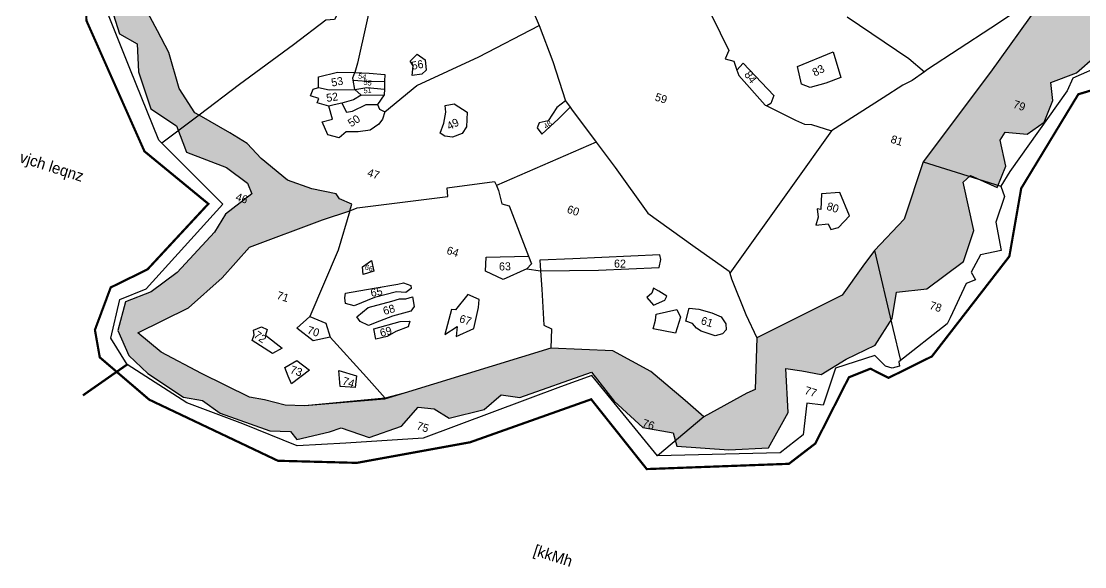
# Model space of a CAD drawing. Header units: metres. Extents: x 324836 to 329602, y 1812541 to 1817315.
# Drawn here: x 325254 to 327734, y 1813161 to 1814434 of the extents above; entities that cross this region are included whole.
import ezdxf
from ezdxf.enums import TextEntityAlignment as Align

# ---------------------------------------------------------------- set-up
doc = ezdxf.new("R2010")
doc.units = ezdxf.units.M
doc.header["$MEASUREMENT"] = 0
doc.linetypes.add('DASHDOT', pattern=[1, 0.5, -0.25, 0, -0.25])
doc.linetypes.add('DIVIDE', pattern=[31.75, 12.7, -6.35, 0, -6.35, 0, -6.35])
for name, color, linetype in [('POLY_HATCH', 12, 'Continuous'), ('POLY_PARCEL', 6, 'Continuous'), ('POLY_WATER', 4, 'Continuous'), ('TEXT_MAPOUT', 7, 'Continuous'), ('TEXT_PARCEL', 7, 'Continuous'), ('V_BOUND_STREAM_LINE', 7, 'DASHDOT'), ('V_DIVIDE_LINE', 7, 'DIVIDE')]:
    doc.layers.add(name, color=color, linetype=linetype)
doc.styles.add('TEXT_MAP', font='', dxfattribs={"height": 0.5})
doc.styles.get('TEXT_MAP').set_extended_font_data('Kruti Dev 050')

# ---------------------------------------------------------------- blocks, each defined once
blk = doc.blocks.new('ff')
at = {"layer": 'POLY_HATCH'}
h = blk.add_hatch(dxfattribs=at)
h.set_pattern_fill('ZIGZAG', color=256, scale=25, angle=45, style=0)
h.set_pattern_definition([(45, (3158.3107, 8033.7145), (3e-16, 4.419417), [3.125, -3.125]), (135, (3160.5204, 8035.9242), (-4.419417, 6e-16), [3.125, -3.125])])
h.paths.add_polyline_path([(3448.64, 8249.79), (3442.99, 8248.17), (3436.6, 8249.69), (3430.06, 8247.87), (3424.28, 8249.24), (3421.55, 8247.26), (3418.51, 8246.5), (3413.03, 8247.11), (3411.51, 8251.97), (3412.42, 8258.96), (3420.18, 8266.4), (3418.96, 8272.78), (3419.57, 8277.8), (3415.01, 8280.53), (3412.42, 8285.85), (3408.62, 8283.12), (3406.49, 8276.13), (3402.69, 8274), (3401.93, 8271.72), (3400.41, 8265.34), (3396.82, 8259.02), (3397.46, 8251.9), (3395.27, 8244.07), (3398.5, 8232.56), (3411.18, 8228.06), (3407.49, 8217.93), (3399.81, 8207.82), (3394.04, 8190.08), (3385.79, 8166.21), (3385.68, 8152.62), (3381.41, 8143.9), (3380.01, 8139.73), (3377.62, 8132.11), (3362.22, 8117.1), (3365.44, 8105.91), (3363.87, 8104.56), (3356.33, 8096.57), (3351.2, 8098.75), (3341.86, 8102.64), (3332.29, 8104.43), (3318.83, 8100.77), (3290.45, 8081.02), (3286.64, 8078.41), (3270.07, 8071.48), (3265.81, 8070.29), (3261.03, 8069.99), (3257.59, 8069.54), (3245.71, 8071.33), (3235.62, 8073.13), (3229.28, 8075.68), (3238.4, 8084.49), (3243.59, 8093.29), (3247.33, 8101.72), (3261.08, 8112.55), (3266.32, 8116.36), (3266.27, 8117.93), (3263.27, 8118.22), (3262.2, 8119.07), (3256.62, 8118.5), (3250.9, 8118.65), (3243.76, 8121.5), (3239.68, 8123.79), (3235.25, 8124.86), (3227.46, 8126.5), (3226.39, 8126.71), (3221.32, 8130.86), (3216.69, 8137.9), (3212.76, 8141.76), (3206.9, 8147.47), (3207.26, 8156.47), (3204.98, 8164.45), (3231.99, 8170.38), (3241.05, 8172.61), (3256.13, 8167.18), (3261.32, 8167.05), (3270.23, 8179.09), (3273.93, 8182.04), (3277.69, 8185.08), (3277.92, 8192.19), (3279.64, 8193.91), (3280.82, 8195.71), (3284.38, 8195.96), (3285.27, 8196.02), (3297.4, 8190.94), (3304.9, 8190.63), (3311.21, 8195.22), (3301.97, 8207.46), (3303.03, 8212.86), (3314.34, 8214.11), (3334.32, 8232.75), (3334.75, 8233.15), (3351.6, 8238.68), (3350.86, 8247.28), (3335.73, 8247.9), (3324.79, 8243.6), (3315.44, 8243.11), (3310.92, 8254.05), (3313.55, 8263.87), (3316.46, 8268.37), (3325.82, 8274.95), (3326.24, 8280.63), (3326.53, 8282.14), (3329.37, 8287.41), (3327.29, 8289.49), (3330.2, 8296.06), (3321.33, 8307.4), (3320.73, 8310.63), (3325.75, 8315.09), (3325.93, 8319.92), (3333.55, 8326.05), (3334.86, 8331.44), (3338.57, 8333.11), (3342.29, 8340.91), (3348.05, 8346.11), (3349.17, 8351.68), (3355.86, 8356.14), (3357.54, 8361.15), (3364.26, 8365.46), (3357.06, 8370.67), (3354.38, 8367.47), (3351.21, 8362.64), (3347.87, 8359.48), (3344.71, 8353.91), (3343.96, 8350.01), (3339.13, 8349.08), (3336.16, 8343.88), (3335.6, 8337.94), (3329.65, 8337.01), (3327.42, 8332.74), (3328.16, 8330.14), (3323.14, 8326.61), (3320.54, 8321.96), (3320.91, 8318.62), (3315.71, 8316.39), (3314.04, 8310.45), (3317.38, 8301.72), (3321.85, 8297.3), (3322.41, 8296.38), (3320.36, 8292.85), (3320.92, 8288.76), (3321.29, 8285.23), (3320.18, 8284.12), (3319.06, 8279.29), (3316.27, 8276.87), (3311.07, 8275.2), (3308.09, 8270.37), (3305.31, 8265.73), (3307.35, 8255.89), (3303.63, 8253.47), (3302.89, 8249.39), (3305.49, 8241.59), (3310.88, 8236.38), (3323.89, 8238.06), (3329.84, 8241.4), (3336.35, 8244.74), (3340.07, 8244), (3339.32, 8242.33), (3333.93, 8241.77), (3330.96, 8237.87), (3327.24, 8237.13), (3322.78, 8236.01), (3320.18, 8230.63), (3318.88, 8228.06), (3314.79, 8228.44), (3312.93, 8226.02), (3313.68, 8223.79), (3311.26, 8223.24), (3306.8, 8222.86), (3303.64, 8227.51), (3298.8, 8223.24), (3295.46, 8217.66), (3292.86, 8212.65), (3293.6, 8207.82), (3293.23, 8204.11), (3290.07, 8206.71), (3286.16, 8203.73), (3282.63, 8204.66), (3277.98, 8205.41), (3273.34, 8202.06), (3272.65, 8197.17), (3270.79, 8194.01), (3266.88, 8196.24), (3264.65, 8192.52), (3264.28, 8187.51), (3262.05, 8183.98), (3260.19, 8183.24), (3259.08, 8187.14), (3253.31, 8186.21), (3250.9, 8185.84), (3247.55, 8186.95), (3238.26, 8183.98), (3235.84, 8182.12), (3227.66, 8180.82), (3225.62, 8176.74), (3220.41, 8181.38), (3210, 8180.45), (3203.49, 8176.92), (3200.15, 8174.69), (3194.76, 8170.42), (3194.39, 8163.74), (3195.13, 8157.79), (3199.78, 8145.72), (3204.8, 8138.48), (3209.26, 8137.55), (3211.46, 8131.65), (3216.67, 8124.59), (3223.36, 8122.73), (3227.26, 8117.72), (3236.93, 8117.16), (3242.51, 8115.3), (3244.18, 8113.26), (3239.9, 8107.13), (3238.79, 8102.49), (3233.58, 8091.34), (3229.31, 8085.4), (3224.48, 8081.5), (3224.85, 8074.81), (3228.94, 8070.17), (3234.19, 8067.63), (3243.48, 8065.03), (3247.76, 8065.59), (3252.41, 8064.1), (3264.31, 8063.73), (3268.77, 8065.03), (3270.63, 8063.73), (3277.13, 8067.63), (3279.36, 8069.3), (3286.06, 8069.12), (3292.19, 8073.76), (3294.42, 8078.96), (3297.95, 8079.71), (3301.86, 8078.78), (3308.73, 8083.05), (3311.34, 8087.32), (3315.56, 8088), (3329.14, 8098.4), (3336.01, 8093.76), (3344.01, 8090.04), (3350.88, 8090.97), (3352.56, 8088.37), (3363.9, 8091.16), (3372.26, 8094.31), (3374.12, 8103.23), (3370.59, 8112.51), (3374.12, 8113.07), (3378.58, 8113.63), (3382.86, 8118.64), (3388.06, 8123.66), (3389.92, 8130.53), (3388.99, 8136.47), (3395.31, 8139.26), (3401.26, 8147.62), (3401.35, 8155.01), (3395.77, 8164.67), (3396.89, 8166.53), (3403.39, 8165.78), (3403.76, 8170.98), (3400.79, 8176.18), (3401.35, 8178.23), (3406.18, 8179.34), (3408.97, 8183.06), (3409.34, 8188.26), (3407.67, 8191.97), (3412.5, 8195.87), (3415.48, 8200.7), (3414.73, 8206.27), (3418.45, 8207.94), (3421.08, 8215.51), (3420.34, 8221.64), (3414.02, 8230.74), (3405.28, 8233.34), (3403.24, 8236.13), (3401.94, 8241.89), (3401.94, 8248.02), (3403.8, 8259.53), (3405.84, 8261.76), (3405.47, 8268.07), (3407.7, 8271.98), (3411.6, 8277.73), (3413.65, 8275.69), (3409.93, 8268.45), (3409.93, 8260.65), (3406.03, 8249.32), (3405.84, 8241.7), (3409, 8237.61), (3415.13, 8237.43), (3421.46, 8239.29), (3426.85, 8236.5), (3435.4, 8238.92), (3440.5, 8239.51)])
for points in [[(3399.81, 8207.82), (3394.04, 8190.08), (3385.79, 8166.21), (3385.68, 8152.62), (3381.41, 8143.9), (3380.01, 8139.73), (3377.62, 8132.11), (3362.22, 8117.1), (3365.44, 8105.91), (3363.87, 8104.56), (3356.33, 8096.57), (3351.2, 8098.75), (3341.86, 8102.64), (3332.29, 8104.43), (3318.83, 8100.77), (3290.45, 8081.02), (3286.64, 8078.41), (3270.07, 8071.48), (3265.81, 8070.29), (3261.03, 8069.99), (3257.59, 8069.54), (3245.71, 8071.33), (3235.62, 8073.13), (3229.28, 8075.68), (3238.4, 8084.49), (3243.59, 8093.29), (3247.33, 8101.72), (3261.08, 8112.55), (3266.32, 8116.36), (3266.27, 8117.93), (3263.27, 8118.22), (3262.2, 8119.07), (3256.62, 8118.5), (3250.9, 8118.65), (3243.76, 8121.5), (3239.68, 8123.79), (3235.25, 8124.86), (3227.46, 8126.5), (3226.39, 8126.71), (3221.32, 8130.86), (3216.69, 8137.9), (3212.76, 8141.76), (3206.9, 8147.47)], [(3199.78, 8145.72), (3204.8, 8138.48), (3209.26, 8137.55), (3211.46, 8131.65), (3216.67, 8124.59), (3223.36, 8122.73), (3227.26, 8117.72), (3236.93, 8117.16), (3242.51, 8115.3), (3244.18, 8113.26), (3239.9, 8107.13), (3238.79, 8102.49), (3233.58, 8091.34), (3229.31, 8085.4), (3224.48, 8081.5), (3224.85, 8074.81), (3228.94, 8070.17), (3234.19, 8067.63), (3243.48, 8065.03), (3247.76, 8065.59), (3252.41, 8064.1), (3264.31, 8063.73), (3268.77, 8065.03), (3270.63, 8063.73), (3277.13, 8067.63), (3279.36, 8069.3), (3286.06, 8069.12), (3292.19, 8073.76), (3294.42, 8078.96), (3297.95, 8079.71), (3301.86, 8078.78), (3308.73, 8083.05), (3311.34, 8087.32), (3315.56, 8088), (3329.14, 8098.4), (3336.01, 8093.76), (3344.01, 8090.04), (3350.88, 8090.97), (3352.56, 8088.37), (3363.9, 8091.16), (3372.26, 8094.31), (3374.12, 8103.23), (3370.59, 8112.51), (3374.12, 8113.07), (3378.58, 8113.63), (3382.86, 8118.64), (3388.06, 8123.66), (3389.92, 8130.53), (3388.99, 8136.47), (3395.31, 8139.26), (3401.26, 8147.62), (3401.35, 8155.01), (3395.77, 8164.67), (3396.89, 8166.53), (3403.39, 8165.78), (3403.76, 8170.98), (3400.79, 8176.18), (3401.35, 8178.23), (3406.18, 8179.34), (3408.97, 8183.06), (3409.34, 8188.26), (3407.67, 8191.97), (3412.5, 8195.87), (3415.48, 8200.7)]]:
    blk.add_lwpolyline(points, dxfattribs=at)
at = {"layer": 'POLY_PARCEL'}
for points in [[(3407.49, 8217.93), (3399.81, 8207.82), (3394.04, 8190.08), (3385.79, 8166.21)], [(3396.01, 8212.39), (3397.76, 8207.78), (3391.07, 8199.53), (3380.4, 8186.31), (3379.9, 8185.64)], [(3311.21, 8195.22), (3316.4, 8193.07), (3324.28, 8189.5), (3336.53, 8176.75), (3336.26, 8174.73), (3338.28, 8174.79), (3339.6, 8173.1)], [(3359.56, 8192.08), (3375.63, 8187.37), (3379.9, 8185.64)], [(3304.9, 8190.63), (3304.36, 8188.6), (3302.48, 8189.15), (3300.52, 8188.99), (3300.68, 8187.66), (3286.92, 8177.5), (3294.14, 8169.07)], [(3379.9, 8185.64), (3377.85, 8182.89), (3376.18, 8181.3), (3372.83, 8177.24), (3364.03, 8166.61)], [(3352.29, 8178.05), (3358.98, 8183.61), (3362.35, 8178.63), (3359.52, 8176.44), (3356.47, 8174.38), (3354.36, 8174.51), (3352.29, 8178.05)], [(3339.6, 8173.1), (3340.45, 8175.01), (3349.2, 8170.22), (3349.16, 8168.28), (3348.48, 8167.48)], [(3339.6, 8173.1), (3340.37, 8172.1), (3348, 8167.55), (3348.48, 8167.48)], [(3267.04, 8140.01), (3272.08, 8147.84), (3283.36, 8158.23), (3294.14, 8169.07)], [(3294.14, 8169.07), (3299.53, 8162.34), (3304.99, 8154.76)], [(3256.13, 8167.18), (3254.56, 8165.26), (3250.42, 8159.19), (3249.92, 8156.33), (3248.06, 8155.62), (3242.84, 8148.05), (3234.01, 8135.86), (3227.46, 8126.5)], [(3256.13, 8167.18), (3257.78, 8148.55), (3257.92, 8146.34)], [(3348.48, 8167.48), (3355.54, 8166.4), (3357.77, 8166.2), (3359.32, 8166.61), (3364.03, 8166.61)], [(3364.03, 8166.61), (3359.38, 8152.2), (3351.99, 8129.09)], [(3385.79, 8166.21), (3385.68, 8152.62), (3381.41, 8143.9)], [(3385.79, 8166.21), (3404.05, 8166.38)], [(3227.46, 8126.5), (3226.39, 8126.71), (3221.32, 8130.86), (3216.69, 8137.9), (3212.76, 8141.76), (3206.9, 8147.47), (3207.26, 8156.47), (3204.98, 8164.45)], [(3268.94, 8152.55), (3270, 8154.61), (3272.06, 8153.9), (3272.98, 8151.78), (3272.34, 8150.64), (3270.36, 8149.65), (3269.93, 8151.78), (3268.94, 8152.55)], [(3304.99, 8154.76), (3303.56, 8152.72), (3302.6, 8149.28), (3300.85, 8148.27), (3300.74, 8147.02), (3302.21, 8146.01), (3304.63, 8150.35), (3306.4, 8153.73)], [(3304.99, 8154.76), (3306.4, 8153.73)], [(3306.4, 8153.73), (3306.84, 8153.41), (3314.36, 8148.01)], [(3366.2, 8152.41), (3367.15, 8148.98), (3366.27, 8148.91), (3367.08, 8147.16), (3367.15, 8145.28), (3369.71, 8146.42), (3370.65, 8145.41), (3372.13, 8146.36), (3373.68, 8149.59), (3370.04, 8153.96), (3366.2, 8152.41)], [(3257.92, 8146.34), (3260.98, 8147.19), (3264.43, 8147.96), (3264.84, 8146.58)], [(3258.06, 8144.58), (3262.11, 8145.59), (3264.84, 8146.58)], [(3264.84, 8146.58), (3265.36, 8144.86)], [(3314.36, 8148.01), (3295.96, 8131.87)], [(3314.36, 8148.01), (3320.17, 8143.85), (3330.29, 8136.36), (3342.2, 8132.46), (3351.7, 8129.49), (3351.99, 8129.09)], [(3251.13, 8140.66), (3250.41, 8142.98), (3254.16, 8145.29), (3257.92, 8146.34)], [(3258.06, 8144.58), (3257.78, 8145.11), (3257.92, 8146.34)], [(3259.02, 8142.74), (3258.06, 8144.58)], [(3259.02, 8142.74), (3261.52, 8143.99), (3265.36, 8144.86)], [(3265.36, 8144.86), (3265.73, 8143.63)], [(3279.5, 8145.47), (3281.35, 8146.46), (3284.68, 8145.61), (3285.56, 8142.39), (3285.06, 8140.69), (3283.22, 8139.2), (3281.51, 8138.91), (3280.38, 8139.2), (3280.45, 8141.61), (3280.1, 8144.09), (3279.5, 8145.47)], [(3251.13, 8140.66), (3253.56, 8140.9), (3259.02, 8142.74)], [(3260.81, 8141.91), (3259.44, 8140.43), (3257.24, 8138.88)], [(3259.02, 8142.74), (3260.81, 8141.91)], [(3260.81, 8141.91), (3265.73, 8143.63)], [(3265.73, 8143.63), (3264.96, 8141.08)], [(3381.41, 8143.9), (3380.01, 8139.73), (3377.62, 8132.11), (3362.22, 8117.1)], [(3381.41, 8143.9), (3390.74, 8128.47), (3394.59, 8122.07)], [(3254.63, 8137.4), (3251.9, 8137.28), (3251.96, 8138.35), (3250, 8138.35), (3250.06, 8139.95), (3251.13, 8140.66)], [(3267.04, 8140.01), (3267.04, 8138.29), (3266.56, 8136.93), (3265.14, 8135.03), (3262.65, 8133.9), (3260.09, 8133.07), (3259.02, 8131.29), (3256.35, 8131.17), (3254.27, 8133.55), (3256.29, 8134.85), (3254.63, 8137.4)], [(3257.24, 8138.88), (3258.79, 8137.28), (3260.03, 8137.88), (3262.53, 8140.31), (3264.96, 8141.08)], [(3264.96, 8141.08), (3265.73, 8140.19), (3267.04, 8140.01)], [(3257.24, 8138.88), (3255.7, 8138.05), (3254.63, 8137.4)], [(3266.32, 8116.36), (3267.69, 8117.49), (3286.31, 8126.13), (3285.61, 8127.97), (3295.31, 8132.6), (3295.96, 8131.87)], [(3295.96, 8131.87), (3296.8, 8130.94), (3298.37, 8128.32), (3300.12, 8128.41), (3307.71, 8118.93)], [(3351.99, 8129.09), (3352.76, 8128), (3358.3, 8121.34), (3362.22, 8117.1)], [(3227.46, 8126.5), (3221.39, 8117.94)], [(3266.32, 8116.36), (3266.27, 8117.93), (3263.27, 8118.22), (3262.2, 8119.07), (3256.62, 8118.5), (3250.9, 8118.65), (3243.76, 8121.5), (3239.68, 8123.79), (3235.25, 8124.86), (3227.46, 8126.5)], [(3308.25, 8116.09), (3303.88, 8112.16), (3299.51, 8112.77), (3298.72, 8115.83), (3307.71, 8118.93)], [(3307.71, 8118.93), (3308.86, 8117.49), (3308.25, 8116.09)], [(3286.79, 8078.63), (3270.07, 8071.48), (3265.81, 8070.29), (3261.03, 8069.99), (3257.59, 8069.54), (3245.71, 8071.33), (3235.62, 8073.13), (3229.28, 8075.68), (3238.4, 8084.49), (3243.59, 8093.29), (3247.33, 8101.72), (3261.08, 8112.55), (3266.32, 8116.36)], [(3266.32, 8116.36), (3266.54, 8107.18), (3264.97, 8090.97)], [(3308.25, 8116.09), (3311.3, 8116.64)], [(3311.3, 8116.64), (3312.8, 8112.76), (3315.73, 8105.19), (3317.65, 8104.92), (3318.83, 8100.77)], [(3362.22, 8117.1), (3365.44, 8105.91), (3363.87, 8104.56), (3356.33, 8096.57)], [(3294.84, 8102.19), (3295.17, 8096.38), (3297.24, 8098.92), (3297.71, 8096.72), (3300.99, 8099.66), (3300.52, 8104.46), (3300.12, 8106.27), (3297.38, 8106.53), (3295.77, 8102.39), (3294.84, 8102.19)], [(3356.33, 8096.57), (3351.2, 8098.75), (3341.86, 8102.64), (3332.29, 8104.43), (3318.83, 8100.77)], [(3318.83, 8100.77), (3290.45, 8081.02), (3286.79, 8078.63)], [(3356.33, 8096.57), (3349.07, 8085.02)], [(3270.8, 8087.98), (3267.36, 8085.97), (3263.03, 8087.61), (3264.97, 8090.97)], [(3264.97, 8090.97), (3268.86, 8090.67), (3270.8, 8087.98)], [(3270.8, 8087.98), (3281.33, 8081.89), (3286.79, 8078.63)], [(3253.87, 8084.16), (3255.38, 8085.49), (3256.76, 8085.26), (3256.81, 8083.98), (3261.21, 8082.32), (3259.56, 8080.49), (3254.28, 8081.91), (3254.33, 8083.2), (3253.87, 8084.16)], [(3263.18, 8078.34), (3265.25, 8080.67), (3268.6, 8079.44), (3265.71, 8075.31), (3264.47, 8076.73), (3263.18, 8078.34)], [(3274.91, 8081.36), (3279.09, 8081.51), (3279.61, 8078.9), (3276.33, 8078.08), (3274.91, 8081.36)]]:
    blk.add_lwpolyline(points, dxfattribs=at)
for points in [[(3311.3, 8116.64), (3323.64, 8120.72), (3336.47, 8125.44), (3336.29, 8127.27), (3335.77, 8128.23), (3317.41, 8121.42), (3310.44, 8118.87)], [(3335.88, 8118.17), (3337.86, 8117.04), (3339.92, 8118.88), (3340.06, 8119.87), (3338.07, 8120.37), (3336.66, 8120.65), (3336.66, 8119.45)], [(3345.87, 8115.83), (3345.73, 8118.81), (3347.86, 8119.3), (3350.91, 8119.38), (3353.18, 8119.16), (3354.6, 8117.96), (3355.09, 8116.68), (3354.6, 8115.62), (3353.18, 8114.63), (3349.84, 8114.7), (3348.64, 8115.05), (3347.43, 8115.76)], [(3339, 8115.27), (3343.11, 8117.68), (3344.46, 8116.26), (3344.53, 8112.5), (3339.42, 8111.94), (3339.28, 8113.92)], [(3273.52, 8103.66), (3272.85, 8105.26), (3274.39, 8107.2), (3275.59, 8105.06)], [(3271.04, 8098.45), (3276.86, 8101.46), (3281.67, 8103.93), (3282.74, 8104.66), (3284.54, 8104.53), (3284.81, 8103.93), (3283.94, 8102.73), (3281.87, 8102.19), (3277.53, 8099.52), (3273.78, 8096.32), (3271.78, 8096.25), (3271.24, 8097.39)], [(3275.12, 8094.11), (3276.86, 8096.92), (3281.54, 8099.92), (3283.01, 8100.92), (3284.34, 8101.39), (3285.61, 8102.26), (3286.68, 8100.32), (3286.28, 8099.05), (3282.67, 8096.72), (3280.27, 8094.78), (3278.2, 8093.05), (3276.12, 8093.38)], [(3279.53, 8092.71), (3284.68, 8096.12), (3286.75, 8096.85), (3286.75, 8095.52), (3284.48, 8093.65), (3282.94, 8091.98), (3280.67, 8090.64)]]:
    blk.add_lwpolyline(points, close=True, dxfattribs=at)
at = {"layer": 'POLY_WATER'}
blk.add_lwpolyline([(3417.67, 8199.38), (3412.14, 8194.42), (3411.75, 8191.35), (3405.02, 8170.11), (3404.05, 8166.38), (3405.59, 8164.36), (3405.49, 8158.31), (3408.59, 8152.58), (3404.43, 8150.23), (3403.66, 8145.91), (3405.1, 8144.56), (3403.37, 8143.12), (3402.32, 8134.66), (3402.03, 8133.14), (3394.34, 8121.7), (3394.72, 8120.84), (3393.28, 8119.88), (3391.74, 8119.88), (3388.76, 8121.41), (3381.16, 8116.03), (3381.06, 8107.19), (3377.41, 8106.52), (3378.85, 8099.5), (3375.14, 8094.06), (3349.07, 8085.02), (3329.45, 8097.71), (3323.52, 8093.08), (3297.65, 8072.71), (3281.39, 8066.27), (3271.21, 8062.39), (3258.03, 8063.35), (3244.56, 8064.03), (3229.17, 8068.16), (3223.88, 8072.68), (3223.11, 8081.61), (3228.02, 8085.65), (3238.69, 8109.07), (3220.51, 8118.39), (3209.4, 8131.81), (3200.65, 8142.38)], dxfattribs=at)
at = {"layer": 'V_BOUND_STREAM_LINE', "ltscale": 100, "const_width": 0.5}
blk.add_lwpolyline([(3427.18, 8200.13), (3414.38, 8191.37), (3408.61, 8167.29), (3410.74, 8151.9), (3401.02, 8125.14), (3393.2, 8117.56), (3388.7, 8118.28), (3384.67, 8114.96), (3382.02, 8098.46), (3377.76, 8092.3), (3347.66, 8081.41), (3330.97, 8092.55), (3307.98, 8075.03), (3285.13, 8062.84), (3268.07, 8057.87), (3236.31, 8062.13), (3222.8, 8067.81), (3219.88, 8073.36), (3220.35, 8083.54), (3226.99, 8089.93), (3235.52, 8108.16), (3218.22, 8115.03), (3196.82, 8139.06), (3189.95, 8158.24)], dxfattribs=at)
at = {"layer": 'V_DIVIDE_LINE', "ltscale": 10, "const_width": 0.5}
blk.add_lwpolyline([(3229.17, 8068.16), (3226.61, 8064.81), (3221.81, 8058.5)], dxfattribs=at)
at = {"layer": 'TEXT_MAPOUT', "style": 'TEXT_MAP'}
for s, p in [('vjch leqnz', (3191.99, 8104.14)), ('[kkMh', (3329.09, 8055.17))]:
    blk.add_text(s, height=2.5, dxfattribs=at).set_placement(p)
at = {"layer": 'TEXT_PARCEL', "style": 'TEXT_MAP'}
for s, height, p in [('79', 1.8, (3402.53, 8184.91)), ('81', 1.8, (3378.69, 8169.02)), ('59', 1.8, (3325.28, 8161.87)), ('80', 1.8, (3369.56, 8150.25)), ('78', 1.8, (3398.42, 8136.06)), ('60', 1.8, (3314.16, 8131.77)), ('47', 1.8, (3268.86, 8125.92)), ('61', 1.8, (3350.48, 8117.11)), ('64', 1.8, (3291.18, 8114.7)), ('46', 1.8, (3242.31, 8111.66)), ('77', 1.8, (3377.49, 8109.25)), ('66', 1.2, (3274.35, 8105.44)), ('67', 1.8, (3298.59, 8100.93)), ('71', 1.8, (3257.87, 8093.38)), ('76', 1.8, (3344.96, 8091.11)), ('70', 1.8, (3266.79, 8088.03)), ('74', 1.8, (3277.81, 8079.54)), ('73', 1.8, (3265.85, 8078.38)), ('75', 1.8, (3296.81, 8075.03))]:
    blk.add_text(s, height=height, dxfattribs=at).set_placement(p, align=Align.MIDDLE)
for s, height, rotation, p in [('83', 1.8, 44.975, (3357.04, 8178.63)), ('84', 1.8, 324.6611, (3342.98, 8172.55)), ('56', 1.8, 28.5894, (3270.77, 8152.31)), ('48', 1.2, 54.0665, (3302.78, 8148.43)), ('54', 1.2, 7.5881, (3259.75, 8146.02)), ('53', 1.8, 28.5895, (3254.72, 8143.19)), ('55', 1.2, 10.296, (3261.33, 8145.08)), ('51', 1.2, 21.7842, (3261.85, 8143.4)), ('49', 1.8, 44.975, (3282.42, 8142.04)), ('52', 1.8, 26.545, (3254.72, 8139.52)), ('50', 1.8, 51.3158, (3261.01, 8135.95)), ('62', 1.8, 17.6357, (3327.81, 8123.61)), ('63', 1.8, 19.5209, (3303.36, 8115.12)), ('65', 1.8, 27.9588, (3277.6, 8100.82)), ('68', 1.8, 34.2636, (3281.48, 8097.89)), ('69', 1.8, 33.001, (3282.32, 8092.96)), ('72', 1.8, 342.6602, (3255.77, 8083.21))]:
    blk.add_text(s, height=height, rotation=rotation, dxfattribs=at).set_placement(p, align=Align.MIDDLE)

msp = doc.modelspace()

# ---------------------------------------------------------------- block references
at = {"xscale": 10.36581995326998, "yscale": 10.36581995326998, "zscale": 10.36581995326998, "rotation": 342.2320268059557}
msp.add_blockref('ff', (268102.7, 1744204.1), dxfattribs=at)

doc.saveas('drawing.dxf')
